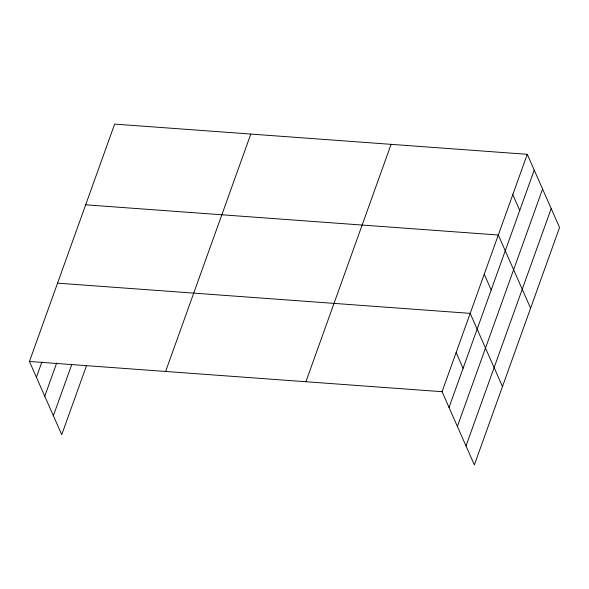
<?xml version="1.0" encoding="UTF-8"?>
<svg xmlns="http://www.w3.org/2000/svg" width="589" height="589" viewBox="0 0 589 589"><rect width="100%" height="100%" fill="white"/><g stroke="black" fill="none" stroke-linecap="round" stroke-linejoin="round"><path stroke-width="0.88" d="M86.487 365.717L61.735 434.689L29.45 361.484L114.641 124.095L527.265 154.311L559.55 227.516L474.359 464.905L442.074 391.7L527.265 154.311M36.408 377.262L41.907 361.933M44.764 396.213L56.684 363.001M53.378 415.738L71.711 364.65M165.612 371.453L250.804 134.071M305.905 381.731L391.096 144.342M449.032 407.47L534.223 170.088M457.388 426.421L542.579 189.04M466.002 445.947L551.194 208.565M85.677 204.81L498.301 235.018L530.586 308.224M57.56 283.147L470.184 313.363L502.469 386.561M29.45 361.484L442.074 391.7M512.783 194.664L519.741 210.442M484.239 274.194L491.197 289.965M456.129 352.531L463.087 368.302"/></g></svg>
